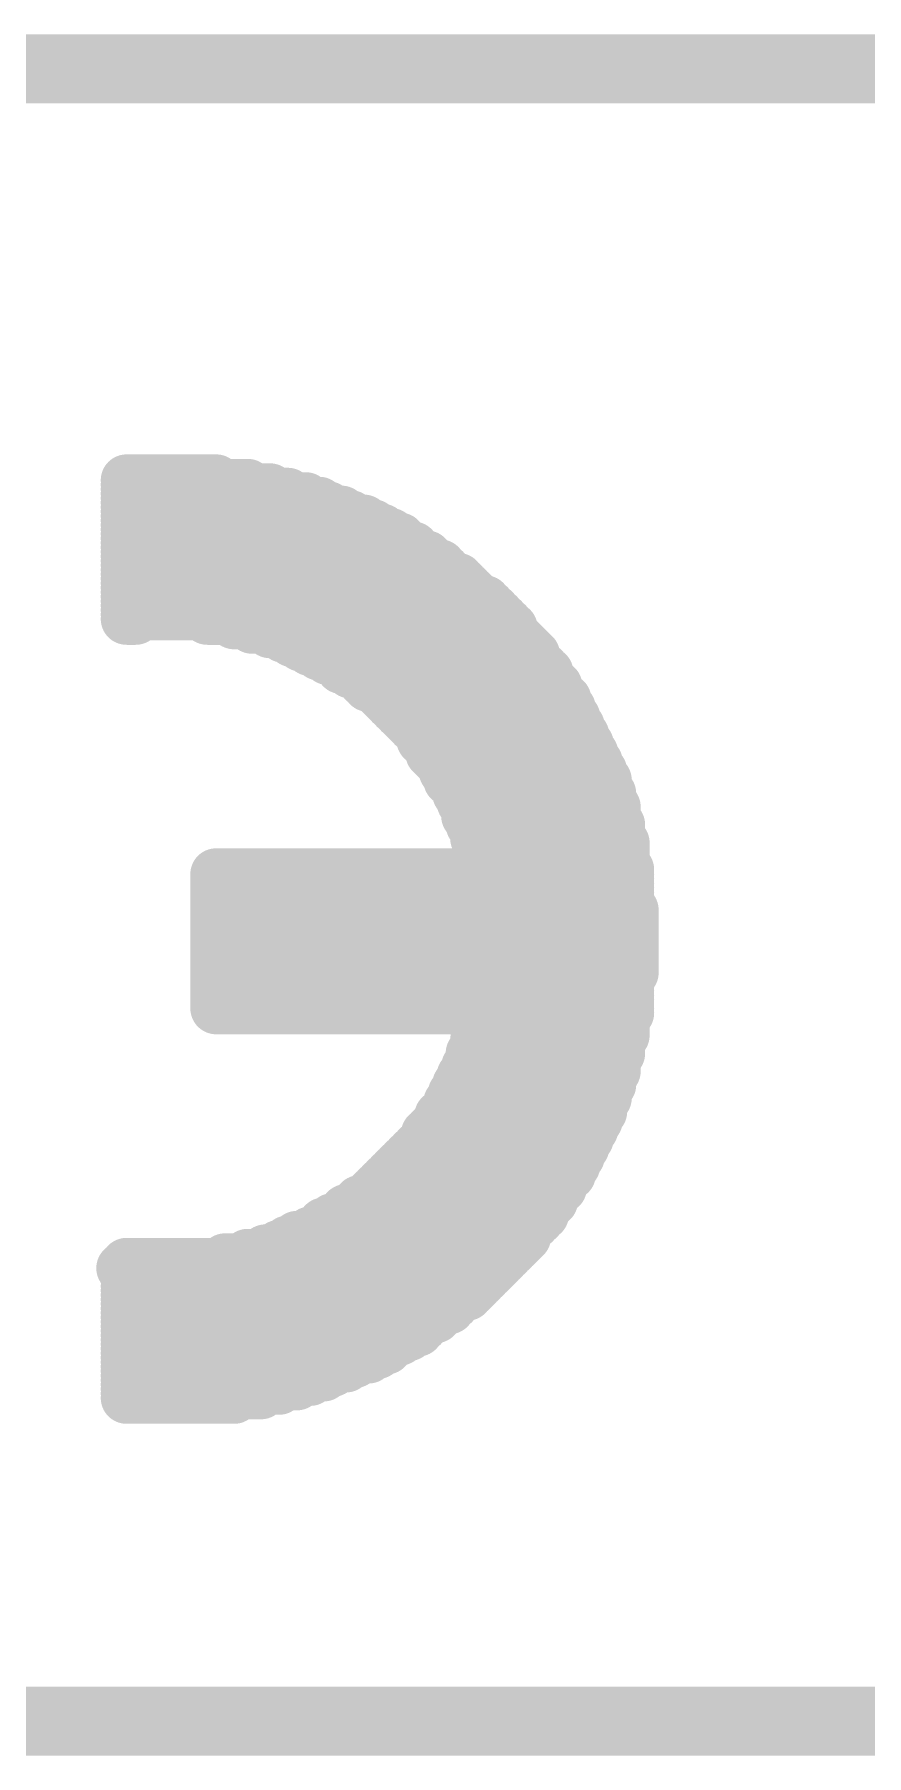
# Model space of a CAD drawing. Extents: x 100 to 205, y 100 to 175.
# Drawn here: x 158.961 to 161.377, y 123.7 to 128.7 of the extents above; entities that cross this region are included whole.
import ezdxf

# ---------------------------------------------------------------- set-up
doc = ezdxf.new("R2010")
doc.units = 0
doc.layers.get('0').update_dxf_attribs({"linetype": 'CONTINUOUS'})
doc.layers.add('SILK-BOTTOM_PHO', color=14, linetype='CONTINUOUS')

# ---------------------------------------------------------------- blocks, each defined once
blk = doc.blocks.new('ROUND_61')
at = {"const_width": 0.075056}
blk.add_lwpolyline([(-0.037528, 0, 1), (0.037528, 0, 1)], format="xyb", close=True, dxfattribs=at)

msp = doc.modelspace()

# ---------------------------------------------------------------- linework, layer by layer
at = {"layer": 'SILK-BOTTOM_PHO'}
for points, const_width in [([(150.599902, 128.599946), (164.100002, 128.599946)], 0.199898), ([(159.48914, 127.404876), (159.229044, 127.404876)], 0.150114), ([(159.580326, 127.391922), (159.229044, 127.391922)], 0.150114), ([(159.64535, 127.378968), (159.229044, 127.378968)], 0.150114), ([(159.697166, 127.366014), (159.229044, 127.366014)], 0.150114), ([(159.749236, 127.35306), (159.229044, 127.35306)], 0.150114), ([(159.788352, 127.339852), (159.229044, 127.339852)], 0.150114), ([(159.81426, 127.326898), (159.229044, 127.326898)], 0.150114), ([(159.853376, 127.313944), (159.229044, 127.313944)], 0.150114), ([(159.879284, 127.30099), (159.229044, 127.30099)], 0.150114), ([(159.9184, 127.288036), (159.229044, 127.288036)], 0.150114), ([(159.944308, 127.274828), (159.229044, 127.274828)], 0.150114), ([(159.97047, 127.261874), (159.229044, 127.261874)], 0.150114), ([(159.996378, 127.24892), (159.229044, 127.24892)], 0.150114), ([(160.022286, 127.235966), (159.229044, 127.235966)], 0.150114), ([(160.035494, 127.223012), (159.229044, 127.223012)], 0.150114), ([(160.061402, 127.209804), (159.229044, 127.209804)], 0.150114), ([(160.074356, 127.19685), (159.229044, 127.19685)], 0.150114), ([(160.100518, 127.183896), (159.229044, 127.183896)], 0.150114), ([(160.113472, 127.170942), (159.229044, 127.170942)], 0.150114), ([(160.13938, 127.157988), (159.229044, 127.157988)], 0.150114), ([(160.152334, 127.14478), (159.229044, 127.14478)], 0.150114), ([(160.165542, 127.131826), (159.229044, 127.131826)], 0.150114), ([(160.19145, 127.118872), (159.229044, 127.118872)], 0.150114), ([(160.204404, 127.105918), (159.229044, 127.105918)], 0.150114), ([(160.217358, 127.092964), (159.229044, 127.092964)], 0.150114), ([(160.230566, 127.079756), (159.229044, 127.079756)], 0.150114), ([(160.24352, 127.066802), (159.229044, 127.066802)], 0.150114), ([(160.269428, 127.053848), (159.229044, 127.053848)], 0.150114), ([(160.282382, 127.040894), (159.229044, 127.040894)], 0.150114), ([(160.29559, 127.02794), (159.229044, 127.02794)], 0.150114), ([(160.308544, 127.014732), (159.229044, 127.014732)], 0.150114), ([(159.255206, 127.001778), (159.229044, 127.001778)], 0.150114), ([(160.321498, 127.001778), (159.463232, 127.001778)], 0.150114), ([(160.334452, 126.988824), (159.54121, 126.988824)], 0.150114), ([(160.347406, 126.97587), (159.59328, 126.97587)], 0.150114), ([(160.347406, 126.962916), (159.64535, 126.962916)], 0.150114), ([(160.360614, 126.949708), (159.684212, 126.949708)], 0.150114), ([(160.373568, 126.936754), (159.710374, 126.936754)], 0.150114), ([(160.386522, 126.9238), (159.736282, 126.9238)], 0.150114), ([(160.399476, 126.910846), (159.76219, 126.910846)], 0.150114), ([(160.41243, 126.897892), (159.788352, 126.897892)], 0.150114), ([(160.41243, 126.884684), (159.81426, 126.884684)], 0.150114), ([(160.425638, 126.87173), (159.840422, 126.87173)], 0.150114), ([(160.438592, 126.858776), (159.853376, 126.858776)], 0.150114), ([(160.451546, 126.845822), (159.879284, 126.845822)], 0.150114), ([(160.451546, 126.832868), (159.905446, 126.832868)], 0.150114), ([(160.4645, 126.81966), (159.9184, 126.81966)], 0.150114), ([(160.477454, 126.806706), (159.931354, 126.806706)], 0.150114), ([(160.477454, 126.793752), (159.957262, 126.793752)], 0.150114), ([(160.490662, 126.780798), (159.97047, 126.780798)], 0.150114), ([(160.503616, 126.767844), (159.983424, 126.767844)], 0.150114), ([(160.503616, 126.754636), (159.996378, 126.754636)], 0.150114), ([(160.51657, 126.741682), (160.009332, 126.741682)], 0.150114), ([(160.51657, 126.728728), (160.022286, 126.728728)], 0.150114), ([(160.529524, 126.715774), (160.035494, 126.715774)], 0.150114), ([(160.529524, 126.70282), (160.048448, 126.70282)], 0.150114), ([(160.542478, 126.689612), (160.061402, 126.689612)], 0.150114), ([(160.542478, 126.676658), (160.074356, 126.676658)], 0.150114), ([(160.555686, 126.663704), (160.08731, 126.663704)], 0.150114), ([(160.555686, 126.65075), (160.08731, 126.65075)], 0.150114), ([(160.56864, 126.637796), (160.100518, 126.637796)], 0.150114), ([(160.56864, 126.624588), (160.113472, 126.624588)], 0.150114), ([(160.581594, 126.611634), (160.113472, 126.611634)], 0.150114), ([(160.581594, 126.59868), (160.126426, 126.59868)], 0.150114), ([(160.594548, 126.585726), (160.13938, 126.585726)], 0.150114), ([(160.594548, 126.572772), (160.152334, 126.572772)], 0.150114), ([(160.607502, 126.559564), (160.152334, 126.559564)], 0.150114), ([(160.607502, 126.54661), (160.165542, 126.54661)], 0.150114), ([(160.62071, 126.533656), (160.165542, 126.533656)], 0.150114), ([(160.62071, 126.520702), (160.178496, 126.520702)], 0.150114), ([(160.62071, 126.507748), (160.19145, 126.507748)], 0.150114), ([(160.633664, 126.49454), (160.19145, 126.49454)], 0.150114), ([(160.633664, 126.481586), (160.204404, 126.481586)], 0.150114), ([(160.633664, 126.468632), (160.204404, 126.468632)], 0.150114), ([(160.646618, 126.455678), (160.217358, 126.455678)], 0.150114), ([(160.646618, 126.442724), (160.217358, 126.442724)], 0.150114), ([(160.646618, 126.429516), (160.217358, 126.429516)], 0.150114), ([(160.646618, 126.416562), (160.230566, 126.416562)], 0.150114), ([(160.659572, 126.403608), (160.230566, 126.403608)], 0.150114), ([(160.659572, 126.390654), (160.24352, 126.390654)], 0.150114), ([(160.659572, 126.3777), (160.24352, 126.3777)], 0.150114), ([(160.659572, 126.364492), (160.24352, 126.364492)], 0.150114), ([(160.672526, 126.351538), (160.256474, 126.351538)], 0.150114), ([(160.672526, 126.338584), (160.256474, 126.338584)], 0.150114), ([(160.672526, 126.32563), (160.256474, 126.32563)], 0.150114), ([(160.672526, 126.312676), (160.256474, 126.312676)], 0.150114), ([(160.672526, 126.299468), (160.269428, 126.299468)], 0.150114), ([(160.672526, 126.286514), (160.269428, 126.286514)], 0.150114), ([(160.685734, 126.27356), (160.269428, 126.27356)], 0.150114), ([(160.685734, 126.260606), (159.48914, 126.260606)], 0.150114), ([(160.685734, 126.247652), (159.48914, 126.247652)], 0.150114), ([(160.685734, 126.234444), (159.48914, 126.234444)], 0.150114), ([(160.685734, 126.22149), (159.48914, 126.22149)], 0.150114), ([(160.685734, 126.208536), (159.48914, 126.208536)], 0.150114), ([(160.685734, 126.195582), (159.48914, 126.195582)], 0.150114), ([(160.685734, 126.182628), (159.48914, 126.182628)], 0.150114), ([(160.685734, 126.16942), (159.48914, 126.16942)], 0.150114), ([(160.698688, 126.156466), (159.48914, 126.156466)], 0.150114), ([(160.698688, 126.143512), (159.48914, 126.143512)], 0.150114), ([(160.698688, 126.130558), (159.48914, 126.130558)], 0.150114), ([(160.698688, 126.117604), (159.48914, 126.117604)], 0.150114), ([(160.698688, 126.104396), (159.48914, 126.104396)], 0.150114), ([(160.698688, 126.091442), (159.48914, 126.091442)], 0.150114), ([(160.698688, 126.078488), (159.48914, 126.078488)], 0.150114), ([(160.698688, 126.065534), (159.48914, 126.065534)], 0.150114), ([(160.698688, 126.05258), (159.48914, 126.05258)], 0.150114), ([(160.698688, 126.039372), (159.48914, 126.039372)], 0.150114), ([(160.698688, 126.026418), (159.48914, 126.026418)], 0.150114), ([(160.698688, 126.013464), (159.48914, 126.013464)], 0.150114), ([(160.698688, 126.00051), (159.48914, 126.00051)], 0.150114), ([(160.698688, 125.987556), (159.48914, 125.987556)], 0.150114), ([(160.698688, 125.974348), (159.48914, 125.974348)], 0.150114), ([(160.685734, 125.961394), (159.48914, 125.961394)], 0.150114), ([(160.685734, 125.94844), (159.48914, 125.94844)], 0.150114), ([(160.685734, 125.935486), (159.48914, 125.935486)], 0.150114), ([(160.685734, 125.922532), (159.48914, 125.922532)], 0.150114), ([(160.685734, 125.909324), (159.48914, 125.909324)], 0.150114), ([(160.685734, 125.89637), (159.48914, 125.89637)], 0.150114), ([(160.685734, 125.883416), (159.48914, 125.883416)], 0.150114), ([(160.685734, 125.870462), (159.48914, 125.870462)], 0.150114), ([(160.672526, 125.818392), (160.256474, 125.818392)], 0.150114), ([(160.685734, 125.857508), (160.269428, 125.857508)], 0.150114), ([(160.672526, 125.8443), (160.269428, 125.8443)], 0.150114), ([(160.672526, 125.831346), (160.269428, 125.831346)], 0.150114), ([(160.659572, 125.779276), (160.24352, 125.779276)], 0.150114), ([(160.672526, 125.805438), (160.256474, 125.805438)], 0.150114), ([(160.672526, 125.792484), (160.256474, 125.792484)], 0.150114), ([(160.659572, 125.740414), (160.230566, 125.740414)], 0.150114), ([(160.646618, 125.72746), (160.230566, 125.72746)], 0.150114), ([(160.659572, 125.766322), (160.24352, 125.766322)], 0.150114), ([(160.659572, 125.753368), (160.24352, 125.753368)], 0.150114), ([(160.633664, 125.67539), (160.204404, 125.67539)], 0.150114), ([(160.646618, 125.701298), (160.217358, 125.701298)], 0.150114), ([(160.646618, 125.688344), (160.217358, 125.688344)], 0.150114), ([(160.646618, 125.714252), (160.230566, 125.714252)], 0.150114), ([(160.62071, 125.62332), (160.178496, 125.62332)], 0.150114), ([(160.633664, 125.649228), (160.19145, 125.649228)], 0.150114), ([(160.62071, 125.636274), (160.19145, 125.636274)], 0.150114), ([(160.633664, 125.662436), (160.204404, 125.662436)], 0.150114), ([(160.607502, 125.57125), (160.152334, 125.57125)], 0.150114), ([(160.607502, 125.597412), (160.165542, 125.597412)], 0.150114), ([(160.607502, 125.584204), (160.165542, 125.584204)], 0.150114), ([(160.62071, 125.610366), (160.178496, 125.610366)], 0.150114), ([(160.581594, 125.51918), (160.113472, 125.51918)], 0.150114), ([(160.581594, 125.532388), (160.126426, 125.532388)], 0.150114), ([(160.594548, 125.558296), (160.13938, 125.558296)], 0.150114), ([(160.594548, 125.545342), (160.13938, 125.545342)], 0.150114), ([(160.555686, 125.480318), (160.08731, 125.480318)], 0.150114), ([(160.56864, 125.506226), (160.100518, 125.506226)], 0.150114), ([(160.56864, 125.493272), (160.100518, 125.493272)], 0.150114), ([(160.529524, 125.428248), (160.035494, 125.428248)], 0.150114), ([(160.542478, 125.441202), (160.048448, 125.441202)], 0.150114), ([(160.542478, 125.454156), (160.061402, 125.454156)], 0.150114), ([(160.555686, 125.467364), (160.074356, 125.467364)], 0.150114), ([(160.503616, 125.376178), (159.983424, 125.376178)], 0.150114), ([(160.51657, 125.389132), (159.996378, 125.389132)], 0.150114), ([(160.51657, 125.40234), (160.009332, 125.40234)], 0.150114), ([(160.529524, 125.415294), (160.022286, 125.415294)], 0.150114), ([(160.4645, 125.324108), (159.931354, 125.324108)], 0.150114), ([(160.477454, 125.337316), (159.944308, 125.337316)], 0.150114), ([(160.490662, 125.35027), (159.957262, 125.35027)], 0.150114), ([(160.490662, 125.363224), (159.97047, 125.363224)], 0.150114), ([(160.438592, 125.272292), (159.853376, 125.272292)], 0.150114), ([(160.438592, 125.285246), (159.86633, 125.285246)], 0.150114), ([(160.451546, 125.2982), (159.892238, 125.2982)], 0.150114), ([(160.4645, 125.311154), (159.905446, 125.311154)], 0.150114), ([(160.386522, 125.220222), (159.76219, 125.220222)], 0.150114), ([(160.399476, 125.233176), (159.788352, 125.233176)], 0.150114), ([(160.41243, 125.24613), (159.801306, 125.24613)], 0.150114), ([(160.425638, 125.259084), (159.827214, 125.259084)], 0.150114), ([(160.360614, 125.181106), (159.671258, 125.181106)], 0.150114), ([(160.373568, 125.19406), (159.697166, 125.19406)], 0.150114), ([(160.386522, 125.207268), (159.723328, 125.207268)], 0.150114), ([(160.308544, 125.129036), (159.229044, 125.129036)], 0.150114), ([(160.321498, 125.142244), (159.515302, 125.142244)], 0.150114), ([(160.334452, 125.155198), (159.580326, 125.155198)], 0.150114), ([(160.347406, 125.168152), (159.632142, 125.168152)], 0.150114), ([(160.29559, 125.116082), (159.21609, 125.116082)], 0.150114), ([(160.282382, 125.103128), (159.229044, 125.103128)], 0.150114), ([(160.269428, 125.090174), (159.229044, 125.090174)], 0.150114), ([(160.256474, 125.07722), (159.229044, 125.07722)], 0.150114), ([(160.24352, 125.064012), (159.229044, 125.064012)], 0.150114), ([(160.230566, 125.051058), (159.229044, 125.051058)], 0.150114), ([(160.217358, 125.038104), (159.229044, 125.038104)], 0.150114), ([(160.19145, 125.02515), (159.229044, 125.02515)], 0.150114), ([(160.178496, 125.012196), (159.229044, 125.012196)], 0.150114), ([(160.165542, 124.998988), (159.229044, 124.998988)], 0.150114), ([(160.13938, 124.986034), (159.229044, 124.986034)], 0.150114), ([(160.126426, 124.97308), (159.229044, 124.97308)], 0.150114), ([(160.100518, 124.960126), (159.229044, 124.960126)], 0.150114), ([(160.08731, 124.947172), (159.229044, 124.947172)], 0.150114), ([(160.074356, 124.933964), (159.229044, 124.933964)], 0.150114), ([(160.048448, 124.92101), (159.229044, 124.92101)], 0.150114), ([(160.022286, 124.908056), (159.229044, 124.908056)], 0.150114), ([(159.996378, 124.895102), (159.229044, 124.895102)], 0.150114), ([(159.983424, 124.882148), (159.229044, 124.882148)], 0.150114), ([(159.957262, 124.86894), (159.229044, 124.86894)], 0.150114), ([(159.931354, 124.855986), (159.229044, 124.855986)], 0.150114), ([(159.892238, 124.843032), (159.229044, 124.843032)], 0.150114), ([(159.86633, 124.830078), (159.229044, 124.830078)], 0.150114), ([(159.827214, 124.817124), (159.229044, 124.817124)], 0.150114), ([(159.801306, 124.803916), (159.229044, 124.803916)], 0.150114), ([(159.76219, 124.790962), (159.229044, 124.790962)], 0.150114), ([(159.723328, 124.778008), (159.229044, 124.778008)], 0.150114), ([(159.671258, 124.765054), (159.229044, 124.765054)], 0.150114), ([(159.619188, 124.7521), (159.229044, 124.7521)], 0.150114), ([(159.54121, 124.738892), (159.229044, 124.738892)], 0.150114), ([(150.599902, 123.800108), (164.100002, 123.800108)], 0.199898)]:
    msp.add_lwpolyline(points, dxfattribs=dict(at, const_width=const_width))

# ---------------------------------------------------------------- block references
for p in [(159.229044, 127.404876), (159.229044, 127.391922), (159.229044, 127.378968), (159.48914, 127.404876), (159.580326, 127.391922), (159.64535, 127.378968), (159.229044, 127.366014), (159.229044, 127.35306), (159.229044, 127.339852), (159.229044, 127.326898), (159.697166, 127.366014), (159.749236, 127.35306), (159.788352, 127.339852), (159.81426, 127.326898), (159.229044, 127.313944), (159.229044, 127.30099), (159.229044, 127.288036), (159.229044, 127.274828), (159.853376, 127.313944), (159.879284, 127.30099), (159.9184, 127.288036), (159.944308, 127.274828), (159.229044, 127.261874), (159.229044, 127.24892), (159.229044, 127.235966), (159.229044, 127.223012), (159.97047, 127.261874), (159.996378, 127.24892), (160.022286, 127.235966), (160.035494, 127.223012), (159.229044, 127.209804), (159.229044, 127.19685), (159.229044, 127.183896), (159.229044, 127.170942), (160.061402, 127.209804), (160.074356, 127.19685), (160.100518, 127.183896), (160.113472, 127.170942), (159.229044, 127.157988), (159.229044, 127.14478), (159.229044, 127.131826), (159.229044, 127.118872), (160.13938, 127.157988), (160.152334, 127.14478), (160.165542, 127.131826), (160.19145, 127.118872), (159.229044, 127.105918), (159.229044, 127.092964), (159.229044, 127.079756), (160.204404, 127.105918), (160.217358, 127.092964), (160.230566, 127.079756), (159.229044, 127.066802), (159.229044, 127.053848), (159.229044, 127.040894), (159.229044, 127.02794), (160.24352, 127.066802), (160.269428, 127.053848), (160.282382, 127.040894), (160.29559, 127.02794), (159.229044, 127.014732), (159.229044, 127.001778), (159.255206, 127.001778), (159.463232, 127.001778), (159.54121, 126.988824), (159.59328, 126.97587), (160.308544, 127.014732), (160.321498, 127.001778), (160.334452, 126.988824), (160.347406, 126.97587), (159.64535, 126.962916), (159.684212, 126.949708), (159.710374, 126.936754), (159.736282, 126.9238), (160.347406, 126.962916), (160.360614, 126.949708), (160.373568, 126.936754), (160.386522, 126.9238), (159.76219, 126.910846), (159.788352, 126.897892), (159.81426, 126.884684), (159.840422, 126.87173), (160.399476, 126.910846), (160.41243, 126.897892), (160.41243, 126.884684), (160.425638, 126.87173), (159.853376, 126.858776), (159.879284, 126.845822), (159.905446, 126.832868), (159.9184, 126.81966), (160.438592, 126.858776), (160.451546, 126.845822), (160.451546, 126.832868), (160.4645, 126.81966), (159.931354, 126.806706), (159.957262, 126.793752), (159.97047, 126.780798), (160.477454, 126.806706), (160.477454, 126.793752), (160.490662, 126.780798), (159.983424, 126.767844), (159.996378, 126.754636), (160.009332, 126.741682), (160.022286, 126.728728), (160.503616, 126.767844), (160.503616, 126.754636), (160.51657, 126.741682), (160.51657, 126.728728), (160.035494, 126.715774), (160.048448, 126.70282), (160.061402, 126.689612), (160.074356, 126.676658), (160.529524, 126.715774), (160.529524, 126.70282), (160.542478, 126.689612), (160.542478, 126.676658), (160.08731, 126.663704), (160.08731, 126.65075), (160.100518, 126.637796), (160.113472, 126.624588), (160.555686, 126.663704), (160.555686, 126.65075), (160.56864, 126.637796), (160.56864, 126.624588), (160.113472, 126.611634), (160.126426, 126.59868), (160.13938, 126.585726), (160.152334, 126.572772), (160.581594, 126.611634), (160.581594, 126.59868), (160.594548, 126.585726), (160.594548, 126.572772), (160.152334, 126.559564), (160.165542, 126.54661), (160.165542, 126.533656), (160.178496, 126.520702), (160.607502, 126.559564), (160.607502, 126.54661), (160.62071, 126.533656), (160.62071, 126.520702), (160.19145, 126.507748), (160.19145, 126.49454), (160.204404, 126.481586), (160.204404, 126.468632), (160.62071, 126.507748), (160.633664, 126.49454), (160.633664, 126.481586), (160.633664, 126.468632), (160.217358, 126.455678), (160.217358, 126.442724), (160.217358, 126.429516), (160.646618, 126.455678), (160.646618, 126.442724), (160.646618, 126.429516), (160.230566, 126.416562), (160.230566, 126.403608), (160.24352, 126.390654), (160.24352, 126.3777), (160.646618, 126.416562), (160.659572, 126.403608), (160.659572, 126.390654), (160.659572, 126.3777), (160.24352, 126.364492), (160.256474, 126.351538), (160.256474, 126.338584), (160.256474, 126.32563), (160.659572, 126.364492), (160.672526, 126.351538), (160.672526, 126.338584), (160.672526, 126.32563), (160.256474, 126.312676), (160.269428, 126.299468), (160.269428, 126.286514), (160.269428, 126.27356), (160.672526, 126.312676), (160.672526, 126.299468), (160.672526, 126.286514), (160.685734, 126.27356), (159.48914, 126.260606), (159.48914, 126.247652), (159.48914, 126.234444), (159.48914, 126.22149), (160.685734, 126.260606), (160.685734, 126.247652), (160.685734, 126.234444), (160.685734, 126.22149), (159.48914, 126.208536), (159.48914, 126.195582), (159.48914, 126.182628), (159.48914, 126.16942), (160.685734, 126.208536), (160.685734, 126.195582), (160.685734, 126.182628), (160.685734, 126.16942), (159.48914, 126.156466), (159.48914, 126.143512), (159.48914, 126.130558), (160.698688, 126.156466), (160.698688, 126.143512), (160.698688, 126.130558), (159.48914, 126.117604), (159.48914, 126.104396), (159.48914, 126.091442), (159.48914, 126.078488), (160.698688, 126.117604), (160.698688, 126.104396), (160.698688, 126.091442), (160.698688, 126.078488), (159.48914, 126.065534), (159.48914, 126.05258), (159.48914, 126.039372), (159.48914, 126.026418), (160.698688, 126.065534), (160.698688, 126.05258), (160.698688, 126.039372), (160.698688, 126.026418), (159.48914, 126.013464), (159.48914, 126.00051), (159.48914, 125.987556), (159.48914, 125.974348), (160.698688, 126.013464), (160.698688, 126.00051), (160.698688, 125.987556), (160.698688, 125.974348), (159.48914, 125.961394), (159.48914, 125.94844), (159.48914, 125.935486), (159.48914, 125.922532), (160.685734, 125.961394), (160.685734, 125.94844), (160.685734, 125.935486), (160.685734, 125.922532), (159.48914, 125.909324), (159.48914, 125.89637), (159.48914, 125.883416), (159.48914, 125.870462), (160.685734, 125.909324), (160.685734, 125.89637), (160.685734, 125.883416), (160.685734, 125.870462), (160.256474, 125.818392), (160.269428, 125.857508), (160.269428, 125.8443), (160.269428, 125.831346), (160.672526, 125.8443), (160.672526, 125.831346), (160.672526, 125.818392), (160.685734, 125.857508), (160.24352, 125.779276), (160.256474, 125.805438), (160.256474, 125.792484), (160.659572, 125.779276), (160.672526, 125.805438), (160.672526, 125.792484), (160.230566, 125.740414), (160.230566, 125.72746), (160.24352, 125.766322), (160.24352, 125.753368), (160.646618, 125.72746), (160.659572, 125.766322), (160.659572, 125.753368), (160.659572, 125.740414), (160.204404, 125.67539), (160.217358, 125.701298), (160.217358, 125.688344), (160.230566, 125.714252), (160.633664, 125.67539), (160.646618, 125.714252), (160.646618, 125.701298), (160.646618, 125.688344), (160.178496, 125.62332), (160.19145, 125.649228), (160.19145, 125.636274), (160.204404, 125.662436), (160.62071, 125.636274), (160.62071, 125.62332), (160.633664, 125.662436), (160.633664, 125.649228), (160.152334, 125.57125), (160.165542, 125.597412), (160.165542, 125.584204), (160.178496, 125.610366), (160.607502, 125.597412), (160.607502, 125.584204), (160.607502, 125.57125), (160.62071, 125.610366), (160.113472, 125.51918), (160.126426, 125.532388), (160.13938, 125.558296), (160.13938, 125.545342), (160.581594, 125.532388), (160.581594, 125.51918), (160.594548, 125.558296), (160.594548, 125.545342), (160.08731, 125.480318), (160.100518, 125.506226), (160.100518, 125.493272), (160.555686, 125.480318), (160.56864, 125.506226), (160.56864, 125.493272), (160.035494, 125.428248), (160.048448, 125.441202), (160.061402, 125.454156), (160.074356, 125.467364), (160.529524, 125.428248), (160.542478, 125.454156), (160.542478, 125.441202), (160.555686, 125.467364), (159.983424, 125.376178), (159.996378, 125.389132), (160.009332, 125.40234), (160.022286, 125.415294), (160.503616, 125.376178), (160.51657, 125.40234), (160.51657, 125.389132), (160.529524, 125.415294), (159.931354, 125.324108), (159.944308, 125.337316), (159.957262, 125.35027), (159.97047, 125.363224), (160.4645, 125.324108), (160.477454, 125.337316), (160.490662, 125.363224), (160.490662, 125.35027), (159.853376, 125.272292), (159.86633, 125.285246), (159.892238, 125.2982), (159.905446, 125.311154), (160.438592, 125.285246), (160.438592, 125.272292), (160.451546, 125.2982), (160.4645, 125.311154), (159.76219, 125.220222), (159.788352, 125.233176), (159.801306, 125.24613), (159.827214, 125.259084), (160.386522, 125.220222), (160.399476, 125.233176), (160.41243, 125.24613), (160.425638, 125.259084), (159.671258, 125.181106), (159.697166, 125.19406), (159.723328, 125.207268), (160.360614, 125.181106), (160.373568, 125.19406), (160.386522, 125.207268), (159.229044, 125.129036), (159.515302, 125.142244), (159.580326, 125.155198), (159.632142, 125.168152), (160.308544, 125.129036), (160.321498, 125.142244), (160.334452, 125.155198), (160.347406, 125.168152), (159.21609, 125.116082), (159.229044, 125.103128), (159.229044, 125.090174), (159.229044, 125.07722), (160.256474, 125.07722), (160.269428, 125.090174), (160.282382, 125.103128), (160.29559, 125.116082), (159.229044, 125.064012), (159.229044, 125.051058), (159.229044, 125.038104), (159.229044, 125.02515), (160.19145, 125.02515), (160.217358, 125.038104), (160.230566, 125.051058), (160.24352, 125.064012), (159.229044, 125.012196), (159.229044, 124.998988), (159.229044, 124.986034), (159.229044, 124.97308), (160.126426, 124.97308), (160.13938, 124.986034), (160.165542, 124.998988), (160.178496, 125.012196), (159.229044, 124.960126), (159.229044, 124.947172), (159.229044, 124.933964), (159.229044, 124.92101), (160.048448, 124.92101), (160.074356, 124.933964), (160.08731, 124.947172), (160.100518, 124.960126), (159.229044, 124.908056), (159.229044, 124.895102), (159.229044, 124.882148), (159.229044, 124.86894), (159.957262, 124.86894), (159.983424, 124.882148), (159.996378, 124.895102), (160.022286, 124.908056), (159.229044, 124.855986), (159.229044, 124.843032), (159.229044, 124.830078), (159.86633, 124.830078), (159.892238, 124.843032), (159.931354, 124.855986), (159.229044, 124.817124), (159.229044, 124.803916), (159.229044, 124.790962), (159.229044, 124.778008), (159.723328, 124.778008), (159.76219, 124.790962), (159.801306, 124.803916), (159.827214, 124.817124), (159.229044, 124.765054), (159.229044, 124.7521), (159.229044, 124.738892), (159.54121, 124.738892), (159.619188, 124.7521), (159.671258, 124.765054)]:
    msp.add_blockref('ROUND_61', p, dxfattribs=at)

doc.saveas('drawing.dxf')
